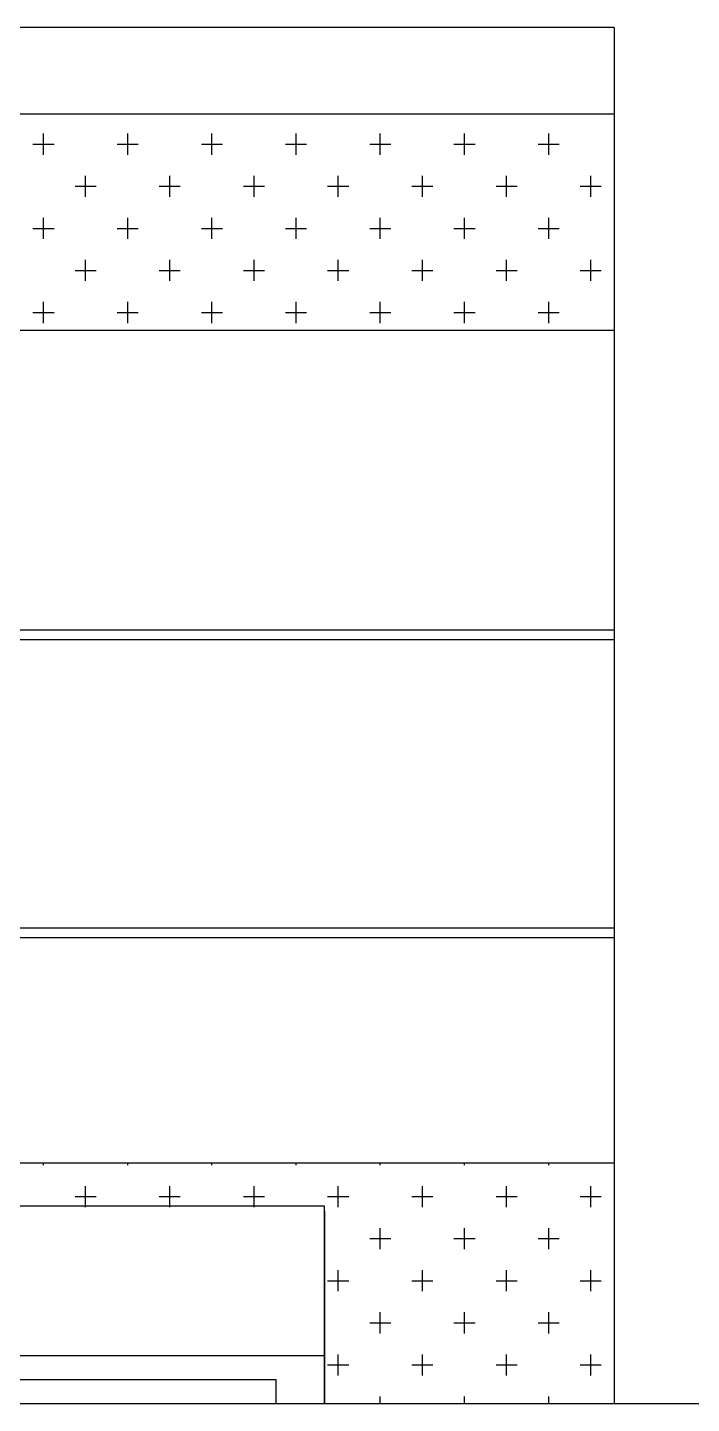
# Model space of a CAD drawing. Header units: millimetres. Extents: x 450898 to 739469, y -912654 to -458543.
# Drawn here: x 482464 to 483844, y -870968 to -868108 of the extents above; entities that cross this region are included whole.
import ezdxf

# ---------------------------------------------------------------- set-up
doc = ezdxf.new("R2010")
doc.units = ezdxf.units.MM
doc.header["$MEASUREMENT"] = 0
doc.layers.get('0').update_dxf_attribs({"linetype": 'CONTINUOUS'})
doc.layers.get('DEFPOINTS').update_dxf_attribs({"linetype": 'CONTINUOUS'})
doc.layers.add('FIXTURE', color=2, linetype='CONTINUOUS')

# ---------------------------------------------------------------- blocks, each defined once
blk = doc.blocks.new('FHFH')
at = {"layer": 'FIXTURE', "color": 4}
for p, q in [((132514.1, -6298.8), (130314.1, -6298.8)), ((132514.1, -6708.8), (132514.1, -6298.8)), ((132514.1, -6308.8), (132514.1, -6708.8)), ((130314.1, -6608.8), (132514.1, -6608.8)), ((130414.1, -6658.8), (132414.1, -6658.8)), ((132414.1, -6708.8), (132414.1, -6658.8)), ((132414.1, -6708.8), (132514.1, -6708.8))]:
    blk.add_line(p, q, dxfattribs=at)

msp = doc.modelspace()

# ---------------------------------------------------------------- linework, layer by layer
at = {"layer": 'DEFPOINTS'}
for p, q in [((483682.7, -868107.6), (479512.7, -868107.6)), ((483682.7, -868107.6), (483682.7, -870967.6)), ((483682.7, -868287.6), (479512.7, -868287.6)), ((483682.7, -868737.6), (480382.7, -868737.6)), ((480382.7, -869359.6), (483682.7, -869359.6)), ((480382.7, -869379.6), (483682.7, -869379.6)), ((480382.7, -869979.1), (483682.7, -869979.1)), ((480382.7, -869999.1), (483682.7, -869999.1)), ((480382.7, -870467.6), (483682.7, -870467.6)), ((479512.7, -870967.6), (485297.7, -870967.6))]:
    msp.add_line(p, q, dxfattribs=at)
at = {"layer": 'DEFPOINTS', "color": 44}
for p, q in [((482475, -868350), (482518.8, -868350)), ((482496.9, -868371.9), (482496.9, -868328.1)), ((482650, -868350), (482693.8, -868350)), ((482671.9, -868371.9), (482671.9, -868328.1)), ((482825, -868350), (482868.8, -868350)), ((482846.9, -868371.9), (482846.9, -868328.1)), ((483000, -868350), (483043.8, -868350)), ((483021.9, -868371.9), (483021.9, -868328.1)), ((483175, -868350), (483218.8, -868350)), ((483196.9, -868371.9), (483196.9, -868328.1)), ((483350, -868350), (483393.8, -868350)), ((483371.9, -868371.9), (483371.9, -868328.1)), ((483525, -868350), (483568.8, -868350)), ((483546.9, -868371.9), (483546.9, -868328.1)), ((482562.5, -868437.5), (482606.2, -868437.5)), ((482584.4, -868459.4), (482584.4, -868415.6)), ((482737.5, -868437.5), (482781.2, -868437.5)), ((482759.4, -868459.4), (482759.4, -868415.6)), ((482912.5, -868437.5), (482956.2, -868437.5)), ((482934.4, -868459.4), (482934.4, -868415.6)), ((483087.5, -868437.5), (483131.2, -868437.5)), ((483109.4, -868459.4), (483109.4, -868415.6)), ((483262.5, -868437.5), (483306.2, -868437.5)), ((483284.4, -868459.4), (483284.4, -868415.6)), ((483437.5, -868437.5), (483481.2, -868437.5)), ((483459.4, -868459.4), (483459.4, -868415.6)), ((483612.5, -868437.5), (483656.2, -868437.5)), ((483634.4, -868459.4), (483634.4, -868415.6)), ((482496.9, -868546.9), (482496.9, -868503.1)), ((482671.9, -868546.9), (482671.9, -868503.1)), ((482846.9, -868546.9), (482846.9, -868503.1)), ((483021.9, -868546.9), (483021.9, -868503.1)), ((483196.9, -868546.9), (483196.9, -868503.1)), ((483371.9, -868546.9), (483371.9, -868503.1)), ((483546.9, -868546.9), (483546.9, -868503.1)), ((482475, -868525), (482518.8, -868525)), ((482650, -868525), (482693.8, -868525)), ((482825, -868525), (482868.8, -868525)), ((483000, -868525), (483043.8, -868525)), ((483175, -868525), (483218.8, -868525)), ((483350, -868525), (483393.8, -868525)), ((483525, -868525), (483568.8, -868525)), ((482584.4, -868634.4), (482584.4, -868590.6)), ((482759.4, -868634.4), (482759.4, -868590.6)), ((482934.4, -868634.4), (482934.4, -868590.6)), ((483109.4, -868634.4), (483109.4, -868590.6)), ((483284.4, -868634.4), (483284.4, -868590.6)), ((483459.4, -868634.4), (483459.4, -868590.6)), ((483634.4, -868634.4), (483634.4, -868590.6)), ((482562.5, -868612.5), (482606.2, -868612.5)), ((482737.5, -868612.5), (482781.2, -868612.5)), ((482912.5, -868612.5), (482956.2, -868612.5)), ((483087.5, -868612.5), (483131.2, -868612.5)), ((483262.5, -868612.5), (483306.2, -868612.5)), ((483437.5, -868612.5), (483481.2, -868612.5)), ((483612.5, -868612.5), (483656.2, -868612.5)), ((482496.9, -868721.9), (482496.9, -868678.1)), ((482671.9, -868721.9), (482671.9, -868678.1)), ((482846.9, -868721.9), (482846.9, -868678.1)), ((483021.9, -868721.9), (483021.9, -868678.1)), ((483196.9, -868721.9), (483196.9, -868678.1)), ((483371.9, -868721.9), (483371.9, -868678.1)), ((483546.9, -868721.9), (483546.9, -868678.1)), ((482475, -868700), (482518.8, -868700)), ((482650, -868700), (482693.8, -868700)), ((482825, -868700), (482868.8, -868700)), ((483000, -868700), (483043.8, -868700)), ((483175, -868700), (483218.8, -868700)), ((483350, -868700), (483393.8, -868700)), ((483525, -868700), (483568.8, -868700)), ((482496.9, -870471.9), (482496.9, -870467.6)), ((482671.9, -870471.9), (482671.9, -870467.6)), ((482846.9, -870471.9), (482846.9, -870467.6)), ((483021.9, -870471.9), (483021.9, -870467.6)), ((483196.9, -870471.9), (483196.9, -870467.6)), ((483371.9, -870471.9), (483371.9, -870467.6)), ((483546.9, -870471.9), (483546.9, -870467.6)), ((482584.4, -870559.4), (482584.4, -870515.6)), ((482759.4, -870559.4), (482759.4, -870515.6)), ((482934.4, -870559.4), (482934.4, -870515.6)), ((483109.4, -870559.4), (483109.4, -870515.6)), ((483284.4, -870559.4), (483284.4, -870515.6)), ((483459.4, -870559.4), (483459.4, -870515.6)), ((483634.4, -870559.4), (483634.4, -870515.6)), ((482562.5, -870537.5), (482606.2, -870537.5)), ((482737.5, -870537.5), (482781.2, -870537.5)), ((482912.5, -870537.5), (482956.2, -870537.5)), ((483087.5, -870537.5), (483131.2, -870537.5)), ((483262.5, -870537.5), (483306.2, -870537.5)), ((483437.5, -870537.5), (483481.2, -870537.5)), ((483612.5, -870537.5), (483656.2, -870537.5)), ((483196.9, -870646.9), (483196.9, -870603.1)), ((483371.9, -870646.9), (483371.9, -870603.1)), ((483546.9, -870646.9), (483546.9, -870603.1)), ((483175, -870625), (483218.8, -870625)), ((483350, -870625), (483393.8, -870625)), ((483525, -870625), (483568.8, -870625)), ((483109.4, -870734.4), (483109.4, -870690.6)), ((483284.4, -870734.4), (483284.4, -870690.6)), ((483459.4, -870734.4), (483459.4, -870690.6)), ((483634.4, -870734.4), (483634.4, -870690.6)), ((483087.5, -870712.5), (483131.2, -870712.5)), ((483262.5, -870712.5), (483306.2, -870712.5)), ((483437.5, -870712.5), (483481.2, -870712.5)), ((483612.5, -870712.5), (483656.2, -870712.5)), ((483196.9, -870821.9), (483196.9, -870778.1)), ((483371.9, -870821.9), (483371.9, -870778.1)), ((483546.9, -870821.9), (483546.9, -870778.1)), ((483175, -870800), (483218.8, -870800)), ((483350, -870800), (483393.8, -870800)), ((483525, -870800), (483568.8, -870800)), ((483109.4, -870909.4), (483109.4, -870865.6)), ((483284.4, -870909.4), (483284.4, -870865.6)), ((483459.4, -870909.4), (483459.4, -870865.6)), ((483634.4, -870909.4), (483634.4, -870865.6)), ((483087.5, -870887.5), (483131.2, -870887.5)), ((483262.5, -870887.5), (483306.2, -870887.5)), ((483437.5, -870887.5), (483481.2, -870887.5)), ((483612.5, -870887.5), (483656.2, -870887.5)), ((483196.9, -870967.6), (483196.9, -870953.1)), ((483371.9, -870967.6), (483371.9, -870953.1)), ((483546.9, -870967.6), (483546.9, -870953.1))]:
    msp.add_line(p, q, dxfattribs=at)

# ---------------------------------------------------------------- block references
at = {"color": 4}
msp.add_blockref('FHFH', (350566.6, -864258.8), dxfattribs=at)

doc.saveas('drawing.dxf')
